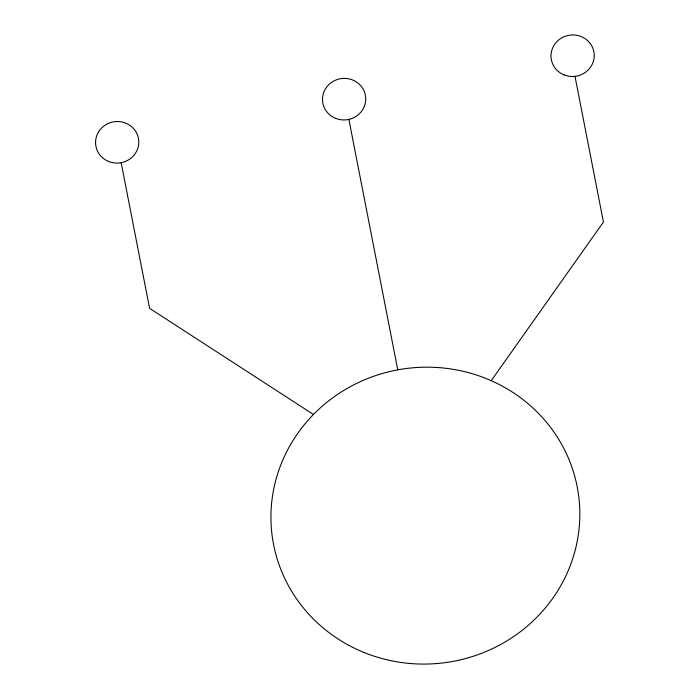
<?xml version="1.0" encoding="UTF-8"?>
<svg xmlns="http://www.w3.org/2000/svg" width="699" height="699" viewBox="0 0 699 699"><rect width="100%" height="100%" fill="white"/><g stroke="black" fill="none" stroke-linecap="round" stroke-linejoin="round"><path stroke-width="1.05" d="M491.222 380.684L603.429 222.029L575.015 76.418M313.458 414.481L149.577 308.311L121.163 162.692M348.88 119.389L397.757 369.867M108.563 161.452A21.634 20.769 -7.5 0 0 138.664 139.73A21.634 20.769 -7.5 0 0 104.317 125.733A21.634 20.769 -7.5 0 0 108.563 161.452M563.997 74.88A21.634 20.769 -7.5 0 0 594.098 53.15A21.634 20.769 -7.5 0 0 559.75 39.161A21.634 20.769 -7.5 0 0 563.997 74.88M335.494 118.314A21.634 20.769 -7.5 0 0 365.594 96.593A21.634 20.769 -7.5 0 0 331.247 82.596A21.634 20.769 -7.5 0 0 335.494 118.314M363.821 652.394A154.549 148.337 -7.5 0 0 578.833 497.234A154.549 148.337 -7.5 0 0 333.484 397.259A154.549 148.337 -7.5 0 0 363.821 652.394"/></g></svg>
